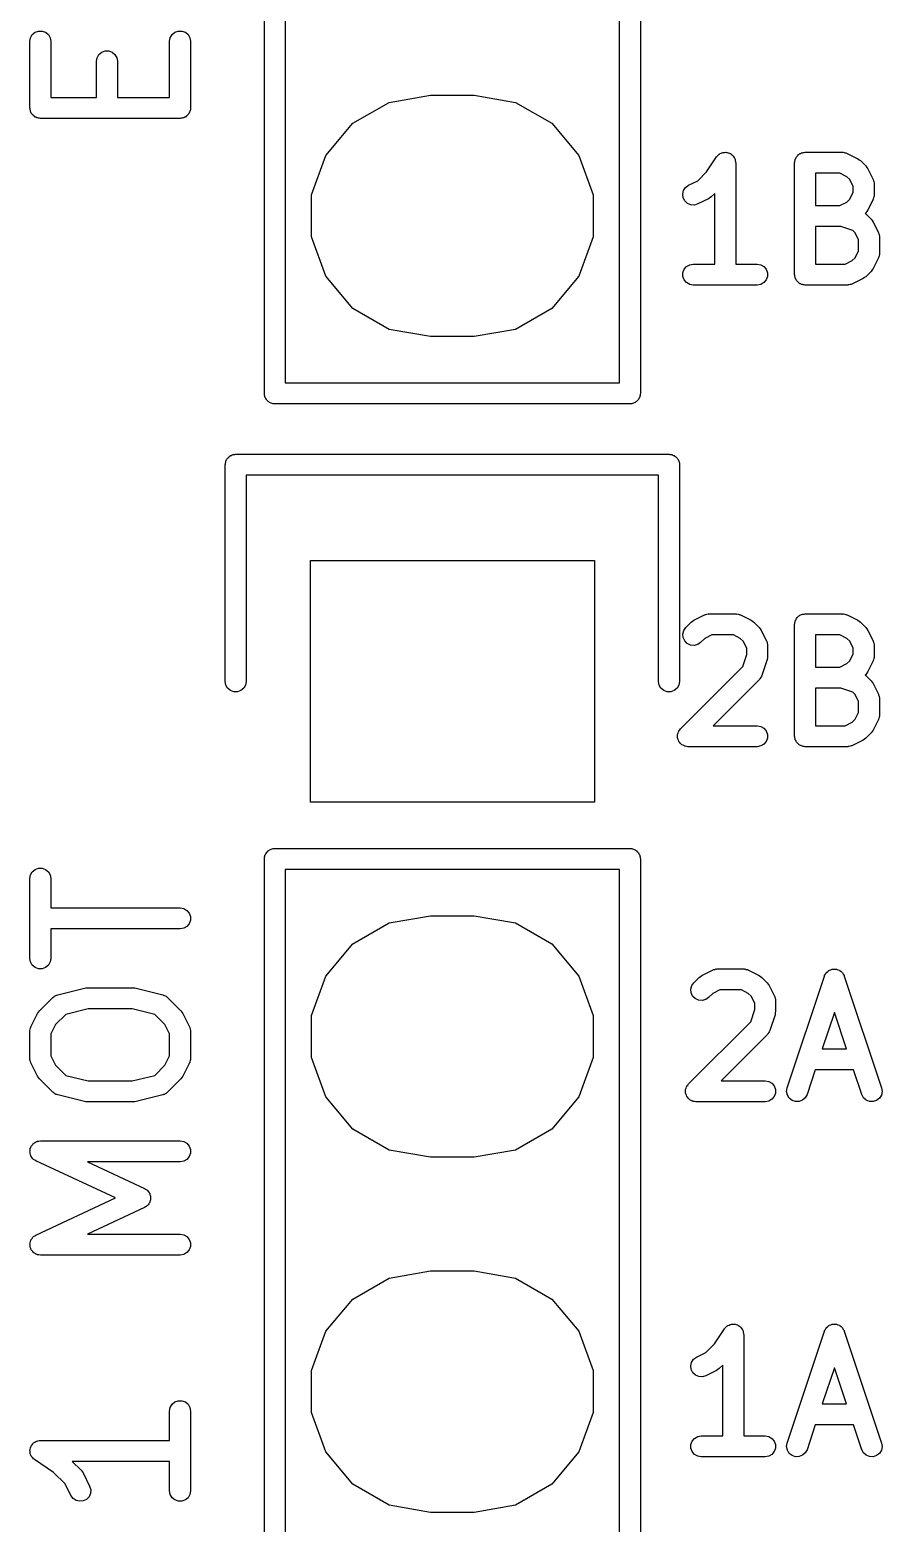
# Model space of a CAD drawing. Extents: x 10 to 287, y -200 to -10.
# Drawn here: x 80.48 to 86.57, y -119.02 to -108.34 of the extents above; entities that cross this region are included whole.
import ezdxf

# ---------------------------------------------------------------- set-up
doc = ezdxf.new("R2010")
doc.units = 0
doc.header["$MEASUREMENT"] = 0
doc.layers.add('BLACK', color=7, linetype='CONTINUOUS')

msp = doc.modelspace()

# ---------------------------------------------------------------- linework, layer by layer
at = {"layer": 'Black'}
for p, q in [((82.155, -110.94), (82.155, -103.32)), ((82.305, -103.395), (82.305, -110.865)), ((84.695, -110.865), (84.695, -103.395)), ((84.845, -103.32), (84.845, -110.94)), ((80.4774, -108.421), (80.4819, -108.396)), ((80.4819, -108.396), (80.4949, -108.373)), ((80.4949, -108.373), (80.5149, -108.356)), ((80.5149, -108.356), (80.5394, -108.348)), ((80.5394, -108.348), (80.5654, -108.348)), ((80.5654, -108.348), (80.5899, -108.356)), ((80.5899, -108.356), (80.6098, -108.373)), ((80.6098, -108.373), (80.6229, -108.396)), ((80.6229, -108.396), (80.6274, -108.421)), ((81.4774, -108.421), (81.4819, -108.396)), ((81.4819, -108.396), (81.4949, -108.373)), ((81.4949, -108.373), (81.5149, -108.356)), ((81.5149, -108.356), (81.5394, -108.348)), ((81.5394, -108.348), (81.5654, -108.348)), ((81.5654, -108.348), (81.5899, -108.356)), ((81.5899, -108.356), (81.6098, -108.373)), ((81.6098, -108.373), (81.6229, -108.396)), ((81.6229, -108.396), (81.6274, -108.421)), ((80.4774, -108.898), (80.4774, -108.421)), ((80.6274, -108.421), (80.6274, -108.823)), ((80.9581, -108.539), (80.9711, -108.516)), ((80.9711, -108.516), (80.9911, -108.499)), ((80.9911, -108.499), (81.0155, -108.49)), ((81.0155, -108.49), (81.0416, -108.49)), ((81.0416, -108.49), (81.0661, -108.499)), ((81.0661, -108.499), (81.086, -108.516)), ((81.086, -108.516), (81.099, -108.539)), ((81.4774, -108.823), (81.4774, -108.421)), ((81.6274, -108.421), (81.6274, -108.898)), ((80.9536, -108.564), (80.9581, -108.539)), ((80.9536, -108.823), (80.9536, -108.564)), ((81.099, -108.539), (81.1036, -108.564)), ((81.1036, -108.564), (81.1036, -108.823)), ((80.6274, -108.823), (80.9536, -108.823)), ((81.1036, -108.823), (81.4774, -108.823)), ((83.0483, -108.858), (83.3437, -108.806)), ((83.3437, -108.806), (83.6563, -108.806)), ((83.6563, -108.806), (83.9517, -108.858)), ((80.4785, -108.904), (80.4774, -108.898)), ((80.4785, -108.911), (80.4785, -108.904)), ((80.4808, -108.917), (80.4785, -108.911)), ((80.4819, -108.923), (80.4808, -108.917)), ((80.4852, -108.929), (80.4819, -108.923)), ((80.4874, -108.935), (80.4852, -108.929)), ((80.4916, -108.94), (80.4874, -108.935)), ((80.4949, -108.946), (80.4916, -108.94)), ((80.5, -108.95), (80.4949, -108.946)), ((80.5042, -108.955), (80.5, -108.95)), ((81.6048, -108.95), (81.6006, -108.955)), ((81.6098, -108.946), (81.6048, -108.95)), ((81.6131, -108.94), (81.6098, -108.946)), ((81.6173, -108.935), (81.6131, -108.94)), ((81.6196, -108.929), (81.6173, -108.935)), ((81.6229, -108.923), (81.6196, -108.929)), ((81.624, -108.917), (81.6229, -108.923)), ((81.6262, -108.911), (81.624, -108.917)), ((81.6274, -108.898), (81.6262, -108.904)), ((81.6262, -108.904), (81.6262, -108.911)), ((82.7886, -109.008), (83.0483, -108.858)), ((83.9517, -108.858), (84.2114, -109.008)), ((80.5099, -108.958), (80.5042, -108.955)), ((80.5149, -108.963), (80.5099, -108.958)), ((80.521, -108.965), (80.5149, -108.963)), ((80.5267, -108.968), (80.521, -108.965)), ((80.5332, -108.969), (80.5267, -108.968)), ((80.5394, -108.971), (80.5332, -108.969)), ((80.5459, -108.971), (80.5394, -108.971)), ((80.5524, -108.973), (80.5459, -108.971)), ((81.5524, -108.973), (80.5524, -108.973)), ((81.5588, -108.971), (81.5524, -108.973)), ((81.5654, -108.971), (81.5588, -108.971)), ((81.5716, -108.969), (81.5654, -108.971)), ((81.578, -108.968), (81.5716, -108.969)), ((81.5837, -108.965), (81.578, -108.968)), ((81.5899, -108.963), (81.5837, -108.965)), ((81.5949, -108.958), (81.5899, -108.963)), ((81.6006, -108.955), (81.5949, -108.958)), ((82.5958, -109.238), (82.7886, -109.008)), ((84.2114, -109.008), (84.4042, -109.238)), ((82.4932, -109.52), (82.5958, -109.238)), ((84.4042, -109.238), (84.5068, -109.52)), ((85.3175, -109.356), (85.3896, -109.248)), ((85.3896, -109.248), (85.3925, -109.245)), ((85.3925, -109.245), (85.3945, -109.242)), ((85.3945, -109.242), (85.4014, -109.236)), ((85.4014, -109.236), (85.4076, -109.229)), ((85.4076, -109.229), (85.4113, -109.228)), ((85.4113, -109.228), (85.4145, -109.225)), ((85.4145, -109.225), (85.4229, -109.222)), ((85.4229, -109.222), (85.4309, -109.218)), ((85.4309, -109.218), (85.435, -109.217)), ((85.435, -109.217), (85.4389, -109.216)), ((85.4389, -109.216), (85.4479, -109.216)), ((85.4479, -109.216), (85.4568, -109.215)), ((85.4568, -109.215), (85.4608, -109.216)), ((85.4608, -109.216), (85.465, -109.216)), ((85.465, -109.216), (85.4734, -109.219)), ((85.4734, -109.219), (85.4821, -109.221)), ((85.4821, -109.221), (85.4855, -109.224)), ((85.4855, -109.224), (85.4894, -109.225)), ((85.4894, -109.225), (85.4963, -109.231)), ((85.4963, -109.231), (85.5037, -109.236)), ((85.5037, -109.236), (85.5062, -109.239)), ((85.5062, -109.239), (85.5093, -109.242)), ((85.5093, -109.242), (85.5138, -109.249)), ((85.5138, -109.249), (85.5191, -109.257)), ((85.5191, -109.257), (85.5203, -109.261)), ((85.5203, -109.261), (85.5224, -109.264)), ((85.5224, -109.264), (85.5239, -109.273)), ((85.9497, -109.277), (85.9519, -109.271)), ((85.9519, -109.271), (85.953, -109.264)), ((85.953, -109.264), (85.9563, -109.259)), ((85.9563, -109.259), (85.9586, -109.252)), ((85.9586, -109.252), (85.9628, -109.247)), ((85.9628, -109.247), (85.966, -109.242)), ((85.966, -109.242), (85.9711, -109.237)), ((85.9711, -109.237), (85.9753, -109.232)), ((85.9753, -109.232), (85.981, -109.229)), ((85.981, -109.229), (85.986, -109.225)), ((85.986, -109.225), (85.9921, -109.223)), ((85.9921, -109.223), (85.9978, -109.219)), ((85.9978, -109.219), (86.0043, -109.218)), ((86.0043, -109.218), (86.0104, -109.216)), ((86.0104, -109.216), (86.017, -109.216)), ((86.017, -109.216), (86.0234, -109.215)), ((86.0234, -109.215), (86.2901, -109.215)), ((86.2901, -109.215), (86.2944, -109.216)), ((86.2944, -109.216), (86.2987, -109.215)), ((86.2987, -109.215), (86.3071, -109.218)), ((86.3071, -109.218), (86.3158, -109.219)), ((86.3158, -109.219), (86.3195, -109.222)), ((86.3195, -109.222), (86.3237, -109.223)), ((86.3237, -109.223), (86.3999, -109.261)), ((86.3999, -109.261), (86.4095, -109.268)), ((86.4095, -109.268), (86.4193, -109.275)), ((85.2552, -109.419), (85.3175, -109.356)), ((85.5239, -109.273), (85.5264, -109.282)), ((85.5264, -109.282), (85.5262, -109.286)), ((85.5262, -109.286), (85.5269, -109.29)), ((85.5269, -109.29), (85.5269, -110.015)), ((85.9485, -109.29), (85.9497, -109.283)), ((85.9485, -110.09), (85.9485, -109.29)), ((85.9497, -109.283), (85.9497, -109.277)), ((86.0984, -109.365), (86.0984, -109.596)), ((86.2725, -109.365), (86.0984, -109.365)), ((86.322, -109.39), (86.2725, -109.365)), ((86.4193, -109.275), (86.4574, -109.313)), ((86.4574, -109.313), (86.4643, -109.323)), ((86.4643, -109.323), (86.4715, -109.333)), ((86.4715, -109.333), (86.5096, -109.409)), ((85.1546, -109.489), (85.1689, -109.467)), ((85.1689, -109.467), (85.1898, -109.451)), ((85.1898, -109.451), (85.2552, -109.419)), ((86.3429, -109.41), (86.322, -109.39)), ((86.3676, -109.46), (86.3429, -109.41)), ((86.3676, -109.501), (86.3676, -109.46)), ((86.5096, -109.409), (86.5108, -109.413)), ((86.5108, -109.413), (86.513, -109.417)), ((86.513, -109.417), (86.5145, -109.425)), ((86.5145, -109.425), (86.517, -109.434)), ((86.517, -109.434), (86.5167, -109.438)), ((86.5167, -109.438), (86.5175, -109.442)), ((86.5175, -109.442), (86.5175, -109.518)), ((82.4932, -109.82), (82.4932, -109.52)), ((84.5068, -109.52), (84.5068, -109.82)), ((85.1486, -109.514), (85.1546, -109.489)), ((85.1515, -109.54), (85.1486, -109.514)), ((85.1632, -109.563), (85.1515, -109.54)), ((85.1821, -109.581), (85.1632, -109.563)), ((85.2059, -109.591), (85.1821, -109.581)), ((85.2319, -109.593), (85.2059, -109.591)), ((85.2569, -109.585), (85.2319, -109.593)), ((85.3331, -109.547), (85.2569, -109.585)), ((85.3427, -109.54), (85.3331, -109.547)), ((85.3525, -109.533), (85.3427, -109.54)), ((85.377, -109.509), (85.3525, -109.533)), ((85.377, -110.015), (85.377, -109.509)), ((86.2725, -109.596), (86.322, -109.571)), ((86.322, -109.571), (86.3429, -109.55)), ((86.3429, -109.55), (86.3676, -109.501)), ((86.5096, -109.552), (86.4715, -109.628)), ((86.5108, -109.548), (86.5096, -109.552)), ((86.513, -109.544), (86.5108, -109.548)), ((86.5145, -109.535), (86.513, -109.544)), ((86.517, -109.527), (86.5145, -109.535)), ((86.5175, -109.518), (86.5167, -109.523)), ((86.5167, -109.523), (86.517, -109.527)), ((86.0984, -109.596), (86.2725, -109.596)), ((86.4574, -109.648), (86.4528, -109.652)), ((86.4528, -109.652), (86.4539, -109.653)), ((86.4539, -109.653), (86.4574, -109.656)), ((86.4643, -109.638), (86.4574, -109.648)), ((86.4574, -109.656), (86.4955, -109.694)), ((86.4715, -109.628), (86.4643, -109.638)), ((86.4955, -109.694), (86.5024, -109.704)), ((86.0984, -109.746), (86.0984, -110.015)), ((86.278, -109.746), (86.0984, -109.746)), ((86.364, -109.774), (86.278, -109.746)), ((86.381, -109.791), (86.364, -109.774)), ((86.4057, -109.841), (86.381, -109.791)), ((86.5024, -109.704), (86.5096, -109.714)), ((86.5096, -109.714), (86.5477, -109.79)), ((86.5477, -109.79), (86.5489, -109.794)), ((86.5489, -109.794), (86.5511, -109.798)), ((86.5511, -109.798), (86.5526, -109.806)), ((82.5958, -110.102), (82.4932, -109.82)), ((84.5068, -109.82), (84.4042, -110.102)), ((86.4057, -109.92), (86.4057, -109.841)), ((86.5526, -109.806), (86.5551, -109.815)), ((86.5551, -109.815), (86.5548, -109.819)), ((86.5548, -109.819), (86.5556, -109.823)), ((86.5556, -109.823), (86.5556, -109.938)), ((85.1977, -110.02), (85.2233, -110.015)), ((85.2233, -110.015), (85.377, -110.015)), ((85.5269, -110.015), (85.6805, -110.015)), ((85.6805, -110.015), (85.7062, -110.02)), ((86.0984, -110.015), (86.3106, -110.015)), ((86.3106, -110.015), (86.3601, -109.99)), ((86.3601, -109.99), (86.381, -109.969)), ((86.381, -109.969), (86.4057, -109.92)), ((86.5477, -109.971), (86.5096, -110.047)), ((86.5489, -109.967), (86.5477, -109.971)), ((86.5511, -109.963), (86.5489, -109.967)), ((86.5526, -109.955), (86.5511, -109.963)), ((86.5551, -109.946), (86.5526, -109.955)), ((86.5556, -109.938), (86.5548, -109.942)), ((86.5548, -109.942), (86.5551, -109.946)), ((82.7886, -110.332), (82.5958, -110.102)), ((84.4042, -110.102), (84.2114, -110.332)), ((85.1496, -110.077), (85.1585, -110.052)), ((85.1496, -110.103), (85.1496, -110.077)), ((85.1585, -110.127), (85.1496, -110.103)), ((85.1585, -110.052), (85.1752, -110.033)), ((85.1752, -110.033), (85.1977, -110.02)), ((85.7062, -110.02), (85.7287, -110.033)), ((85.7287, -110.033), (85.7454, -110.052)), ((85.7454, -110.052), (85.7543, -110.077)), ((85.7543, -110.103), (85.7454, -110.127)), ((85.7543, -110.077), (85.7543, -110.103)), ((85.9497, -110.096), (85.9485, -110.09)), ((85.9497, -110.103), (85.9497, -110.096)), ((85.9519, -110.109), (85.9497, -110.103)), ((85.953, -110.116), (85.9519, -110.109)), ((85.9563, -110.121), (85.953, -110.116)), ((85.9586, -110.127), (85.9563, -110.121)), ((86.438, -110.119), (86.3618, -110.157)), ((86.4476, -110.112), (86.438, -110.119)), ((86.4574, -110.105), (86.4476, -110.112)), ((86.4955, -110.067), (86.4574, -110.105)), ((86.5024, -110.057), (86.4955, -110.067)), ((86.5096, -110.047), (86.5024, -110.057)), ((85.1752, -110.147), (85.1585, -110.127)), ((85.1977, -110.16), (85.1752, -110.147)), ((85.2233, -110.165), (85.1977, -110.16)), ((85.6805, -110.165), (85.2233, -110.165)), ((85.7062, -110.16), (85.6805, -110.165)), ((85.7287, -110.147), (85.7062, -110.16)), ((85.7454, -110.127), (85.7287, -110.147)), ((85.9628, -110.132), (85.9586, -110.127)), ((85.966, -110.138), (85.9628, -110.132)), ((85.9711, -110.142), (85.966, -110.138)), ((85.9753, -110.147), (85.9711, -110.142)), ((85.981, -110.151), (85.9753, -110.147)), ((85.986, -110.155), (85.981, -110.151)), ((85.9921, -110.157), (85.986, -110.155)), ((85.9978, -110.16), (85.9921, -110.157)), ((86.0043, -110.161), (85.9978, -110.16)), ((86.0104, -110.164), (86.0043, -110.161)), ((86.017, -110.164), (86.0104, -110.164)), ((86.0234, -110.165), (86.017, -110.164)), ((86.3282, -110.165), (86.0234, -110.165)), ((86.3325, -110.164), (86.3282, -110.165)), ((86.3368, -110.164), (86.3325, -110.164)), ((86.3452, -110.162), (86.3368, -110.164)), ((86.3539, -110.16), (86.3452, -110.162)), ((86.3576, -110.158), (86.3539, -110.16)), ((86.3618, -110.157), (86.3576, -110.158)), ((83.0483, -110.482), (82.7886, -110.332)), ((84.2114, -110.332), (83.9517, -110.482)), ((83.3437, -110.534), (83.0483, -110.482)), ((83.6563, -110.534), (83.3437, -110.534)), ((83.9517, -110.482), (83.6563, -110.534)), ((82.305, -110.865), (84.695, -110.865)), ((82.1561, -110.946), (82.155, -110.94)), ((82.1561, -110.953), (82.1561, -110.946)), ((82.1584, -110.959), (82.1561, -110.953)), ((82.1595, -110.966), (82.1584, -110.959)), ((82.1628, -110.971), (82.1595, -110.966)), ((82.165, -110.977), (82.1628, -110.971)), ((82.1693, -110.983), (82.165, -110.977)), ((84.835, -110.977), (84.8307, -110.983)), ((84.8372, -110.971), (84.835, -110.977)), ((84.8405, -110.966), (84.8372, -110.971)), ((84.8416, -110.959), (84.8405, -110.966)), ((84.8439, -110.953), (84.8416, -110.959)), ((84.845, -110.94), (84.8439, -110.946)), ((84.8439, -110.946), (84.8439, -110.953)), ((82.1725, -110.988), (82.1693, -110.983)), ((82.1776, -110.992), (82.1725, -110.988)), ((82.1818, -110.997), (82.1776, -110.992)), ((82.1875, -111.001), (82.1818, -110.997)), ((82.1925, -111.005), (82.1875, -111.001)), ((82.1987, -111.007), (82.1925, -111.005)), ((82.2043, -111.01), (82.1987, -111.007)), ((82.2108, -111.012), (82.2043, -111.01)), ((82.217, -111.014), (82.2108, -111.012)), ((82.2235, -111.014), (82.217, -111.014)), ((82.23, -111.015), (82.2235, -111.014)), ((84.77, -111.015), (82.23, -111.015)), ((84.7765, -111.014), (84.77, -111.015)), ((84.783, -111.014), (84.7765, -111.014)), ((84.7892, -111.012), (84.783, -111.014)), ((84.7957, -111.01), (84.7892, -111.012)), ((84.8013, -111.007), (84.7957, -111.01)), ((84.8075, -111.005), (84.8013, -111.007)), ((84.8125, -111.001), (84.8075, -111.005)), ((84.8182, -110.997), (84.8125, -111.001)), ((84.8224, -110.992), (84.8182, -110.997)), ((84.8275, -110.988), (84.8224, -110.992)), ((84.8307, -110.983), (84.8275, -110.988)), ((81.885, -111.412), (81.8893, -111.407)), ((81.8893, -111.407), (81.8925, -111.402)), ((81.8925, -111.402), (81.8976, -111.398)), ((81.8976, -111.398), (81.9018, -111.393)), ((81.9018, -111.393), (81.9075, -111.389)), ((81.9075, -111.389), (81.9125, -111.385)), ((81.9125, -111.385), (81.9187, -111.383)), ((81.9187, -111.383), (81.9243, -111.38)), ((81.9243, -111.38), (81.9308, -111.378)), ((81.9308, -111.378), (81.937, -111.376)), ((81.937, -111.376), (81.9435, -111.376)), ((81.9435, -111.376), (81.95, -111.375)), ((81.95, -111.375), (85.05, -111.375)), ((85.05, -111.375), (85.0565, -111.376)), ((85.0565, -111.376), (85.063, -111.376)), ((85.063, -111.376), (85.0692, -111.378)), ((85.0692, -111.378), (85.0757, -111.38)), ((85.0757, -111.38), (85.0813, -111.383)), ((85.0813, -111.383), (85.0875, -111.385)), ((85.0875, -111.385), (85.0925, -111.389)), ((85.0925, -111.389), (85.0982, -111.393)), ((85.0982, -111.393), (85.1024, -111.398)), ((85.1024, -111.398), (85.1075, -111.402)), ((85.1075, -111.402), (85.1107, -111.407)), ((85.1107, -111.407), (85.115, -111.412)), ((81.875, -111.45), (81.8761, -111.444)), ((81.875, -113), (81.875, -111.45)), ((81.8761, -111.437), (81.8784, -111.431)), ((81.8761, -111.444), (81.8761, -111.437)), ((81.8784, -111.431), (81.8795, -111.424)), ((81.8795, -111.424), (81.8828, -111.419)), ((81.8828, -111.419), (81.885, -111.412)), ((85.115, -111.412), (85.1172, -111.419)), ((85.1172, -111.419), (85.1205, -111.424)), ((85.1205, -111.424), (85.1216, -111.431)), ((85.1216, -111.431), (85.1239, -111.437)), ((85.1239, -111.437), (85.1239, -111.444)), ((85.1239, -111.444), (85.125, -111.45)), ((85.125, -111.45), (85.125, -113)), ((84.975, -111.525), (82.025, -111.525)), ((82.025, -111.525), (82.025, -113)), ((84.975, -113), (84.975, -111.525)), ((82.484, -113.864), (82.484, -112.136)), ((82.484, -112.136), (84.516, -112.136)), ((84.516, -112.136), (84.516, -113.864)), ((85.1704, -112.615), (85.2085, -112.577)), ((85.2085, -112.577), (85.2183, -112.57)), ((85.2183, -112.57), (85.2279, -112.563)), ((85.2279, -112.563), (85.3041, -112.525)), ((85.3041, -112.525), (85.3083, -112.524)), ((85.3083, -112.524), (85.312, -112.521)), ((85.312, -112.521), (85.3207, -112.52)), ((85.3207, -112.52), (85.3291, -112.517)), ((85.3291, -112.517), (85.3334, -112.518)), ((85.3334, -112.518), (85.3376, -112.517)), ((85.3376, -112.517), (85.5281, -112.517)), ((85.5281, -112.517), (85.5324, -112.518)), ((85.5324, -112.518), (85.5367, -112.517)), ((85.5367, -112.517), (85.5451, -112.52)), ((85.5451, -112.52), (85.5538, -112.521)), ((85.5538, -112.521), (85.5575, -112.524)), ((85.5575, -112.524), (85.5617, -112.525)), ((85.5617, -112.525), (85.6379, -112.563)), ((85.6379, -112.563), (85.6475, -112.57)), ((85.6475, -112.57), (85.6573, -112.577)), ((85.6573, -112.577), (85.6954, -112.615)), ((85.9497, -112.579), (85.9519, -112.573)), ((85.9497, -112.585), (85.9497, -112.579)), ((85.9519, -112.573), (85.953, -112.566)), ((85.953, -112.566), (85.9563, -112.561)), ((85.9563, -112.561), (85.9586, -112.554)), ((85.9586, -112.554), (85.9628, -112.549)), ((85.9628, -112.549), (85.966, -112.544)), ((85.966, -112.544), (85.9711, -112.539)), ((85.9711, -112.539), (85.9753, -112.534)), ((85.9753, -112.534), (85.981, -112.531)), ((85.981, -112.531), (85.986, -112.527)), ((85.986, -112.527), (85.9921, -112.525)), ((85.9921, -112.525), (85.9978, -112.521)), ((85.9978, -112.521), (86.0043, -112.52)), ((86.0043, -112.52), (86.0104, -112.518)), ((86.0104, -112.518), (86.017, -112.518)), ((86.017, -112.518), (86.0234, -112.517)), ((86.0234, -112.517), (86.2901, -112.517)), ((86.2901, -112.517), (86.2944, -112.518)), ((86.2944, -112.518), (86.2987, -112.517)), ((86.2987, -112.517), (86.3071, -112.52)), ((86.3071, -112.52), (86.3158, -112.521)), ((86.3158, -112.521), (86.3195, -112.524)), ((86.3195, -112.524), (86.3237, -112.525)), ((86.3237, -112.525), (86.3999, -112.563)), ((86.3999, -112.563), (86.4095, -112.57)), ((86.4095, -112.57), (86.4193, -112.577)), ((86.4193, -112.577), (86.4574, -112.615)), ((85.1487, -112.662), (85.1554, -112.636)), ((85.151, -112.687), (85.1487, -112.662)), ((85.162, -112.711), (85.151, -112.687)), ((85.1554, -112.636), (85.1704, -112.615)), ((85.3553, -112.667), (85.3058, -112.692)), ((85.5105, -112.667), (85.3553, -112.667)), ((85.56, -112.692), (85.5105, -112.667)), ((85.6954, -112.615), (85.7023, -112.625)), ((85.7023, -112.625), (85.7095, -112.635)), ((85.7095, -112.635), (85.7476, -112.711)), ((85.9485, -112.592), (85.9497, -112.585)), ((85.9485, -113.392), (85.9485, -112.592)), ((86.0984, -112.667), (86.0984, -112.898)), ((86.2725, -112.667), (86.0984, -112.667)), ((86.322, -112.692), (86.2725, -112.667)), ((86.4574, -112.615), (86.4643, -112.625)), ((86.4643, -112.625), (86.4715, -112.635)), ((86.4715, -112.635), (86.5096, -112.711)), ((85.1804, -112.729), (85.162, -112.711)), ((85.204, -112.74), (85.1804, -112.729)), ((85.2299, -112.743), (85.204, -112.74)), ((85.255, -112.736), (85.2299, -112.743)), ((85.2763, -112.721), (85.255, -112.736)), ((85.3058, -112.692), (85.2763, -112.721)), ((85.5809, -112.712), (85.56, -112.692)), ((85.6056, -112.762), (85.5809, -112.712)), ((85.6056, -112.808), (85.6056, -112.762)), ((85.7476, -112.711), (85.7488, -112.715)), ((85.7488, -112.715), (85.751, -112.719)), ((85.751, -112.719), (85.7525, -112.727)), ((85.7525, -112.727), (85.755, -112.736)), ((85.755, -112.736), (85.7547, -112.74)), ((85.7547, -112.74), (85.7555, -112.744)), ((85.7555, -112.744), (85.7555, -112.82)), ((86.3429, -112.712), (86.322, -112.692)), ((86.3676, -112.762), (86.3429, -112.712)), ((86.3676, -112.803), (86.3676, -112.762)), ((86.5096, -112.711), (86.5108, -112.715)), ((86.5108, -112.715), (86.513, -112.719)), ((86.513, -112.719), (86.5145, -112.727)), ((86.5145, -112.727), (86.517, -112.736)), ((86.517, -112.736), (86.5167, -112.74)), ((86.5167, -112.74), (86.5175, -112.744)), ((86.5175, -112.744), (86.5175, -112.82)), ((85.1323, -113.339), (85.577, -112.894)), ((85.577, -112.894), (85.6056, -112.808)), ((85.7516, -112.844), (85.7135, -112.958)), ((85.7534, -112.832), (85.7516, -112.844)), ((85.7555, -112.82), (85.7534, -112.832)), ((86.0984, -112.898), (86.2725, -112.898)), ((86.2725, -112.898), (86.322, -112.873)), ((86.322, -112.873), (86.3429, -112.852)), ((86.3429, -112.852), (86.3676, -112.803)), ((86.5096, -112.854), (86.4715, -112.93)), ((86.5108, -112.85), (86.5096, -112.854)), ((86.513, -112.846), (86.5108, -112.85)), ((86.5145, -112.837), (86.513, -112.846)), ((86.517, -112.829), (86.5145, -112.837)), ((86.5175, -112.82), (86.5167, -112.825)), ((86.5167, -112.825), (86.517, -112.829)), ((81.8795, -113.026), (81.875, -113)), ((82.025, -113), (82.0205, -113.026)), ((84.9795, -113.026), (84.975, -113)), ((85.125, -113), (85.1205, -113.026)), ((85.6954, -112.988), (85.3661, -113.317)), ((85.6979, -112.984), (85.6954, -112.988)), ((85.7011, -112.981), (85.6979, -112.984)), ((85.7053, -112.974), (85.7011, -112.981)), ((85.7104, -112.966), (85.7053, -112.974)), ((85.7115, -112.962), (85.7104, -112.966)), ((85.7135, -112.958), (85.7115, -112.962)), ((86.4574, -112.95), (86.4528, -112.954)), ((86.4528, -112.954), (86.4539, -112.955)), ((86.4539, -112.955), (86.4574, -112.958)), ((86.4643, -112.94), (86.4574, -112.95)), ((86.4574, -112.958), (86.4955, -112.996)), ((86.4715, -112.93), (86.4643, -112.94)), ((86.4955, -112.996), (86.5024, -113.006)), ((86.5024, -113.006), (86.5096, -113.016)), ((81.8925, -113.048), (81.8795, -113.026)), ((81.9125, -113.065), (81.8925, -113.048)), ((81.937, -113.074), (81.9125, -113.065)), ((81.963, -113.074), (81.937, -113.074)), ((81.9875, -113.065), (81.963, -113.074)), ((82.0075, -113.048), (81.9875, -113.065)), ((82.0205, -113.026), (82.0075, -113.048)), ((84.9925, -113.048), (84.9795, -113.026)), ((85.0125, -113.065), (84.9925, -113.048)), ((85.037, -113.074), (85.0125, -113.065)), ((85.063, -113.074), (85.037, -113.074)), ((85.0875, -113.065), (85.063, -113.074)), ((85.1075, -113.048), (85.0875, -113.065)), ((85.1205, -113.026), (85.1075, -113.048)), ((86.0984, -113.048), (86.0984, -113.317)), ((86.278, -113.048), (86.0984, -113.048)), ((86.364, -113.076), (86.278, -113.048)), ((86.381, -113.093), (86.364, -113.076)), ((86.4057, -113.143), (86.381, -113.093)), ((86.5096, -113.016), (86.5477, -113.092)), ((86.5477, -113.092), (86.5489, -113.096)), ((86.5489, -113.096), (86.5511, -113.1)), ((86.5511, -113.1), (86.5526, -113.108)), ((86.5526, -113.108), (86.5551, -113.117)), ((86.5551, -113.117), (86.5548, -113.121)), ((86.381, -113.271), (86.4057, -113.222)), ((86.4057, -113.222), (86.4057, -113.143)), ((86.5548, -113.121), (86.5556, -113.125)), ((86.5556, -113.125), (86.5556, -113.24)), ((85.3661, -113.317), (85.6805, -113.317)), ((85.6805, -113.317), (85.7062, -113.322)), ((85.7062, -113.322), (85.7287, -113.335)), ((86.0984, -113.317), (86.3106, -113.317)), ((86.3106, -113.317), (86.3601, -113.292)), ((86.3601, -113.292), (86.381, -113.271)), ((86.5477, -113.273), (86.5096, -113.349)), ((86.5489, -113.269), (86.5477, -113.273)), ((86.5511, -113.265), (86.5489, -113.269)), ((86.5526, -113.257), (86.5511, -113.265)), ((86.5551, -113.248), (86.5526, -113.257)), ((86.5556, -113.24), (86.5548, -113.244)), ((86.5548, -113.244), (86.5551, -113.248)), ((85.1106, -113.385), (85.1115, -113.382)), ((85.1115, -113.395), (85.1106, -113.385)), ((85.1115, -113.379), (85.1148, -113.37)), ((85.1115, -113.382), (85.1115, -113.379)), ((85.1115, -113.405), (85.1115, -113.395)), ((85.1126, -113.408), (85.1115, -113.405)), ((85.1129, -113.411), (85.1126, -113.408)), ((85.117, -113.42), (85.1129, -113.411)), ((85.1148, -113.37), (85.1173, -113.36)), ((85.1204, -113.429), (85.117, -113.42)), ((85.1173, -113.36), (85.1192, -113.358)), ((85.1192, -113.358), (85.1204, -113.354)), ((85.1204, -113.354), (85.1266, -113.347)), ((85.1225, -113.432), (85.1204, -113.429)), ((85.1239, -113.435), (85.1225, -113.432)), ((85.1308, -113.442), (85.1239, -113.435)), ((85.1266, -113.347), (85.1323, -113.339)), ((85.7287, -113.335), (85.7454, -113.354)), ((85.7454, -113.429), (85.7287, -113.449)), ((85.7454, -113.354), (85.7543, -113.379)), ((85.7543, -113.405), (85.7454, -113.429)), ((85.7543, -113.379), (85.7543, -113.405)), ((85.9497, -113.398), (85.9485, -113.392)), ((85.9497, -113.405), (85.9497, -113.398)), ((85.9519, -113.411), (85.9497, -113.405)), ((85.953, -113.418), (85.9519, -113.411)), ((85.9563, -113.423), (85.953, -113.418)), ((85.9586, -113.429), (85.9563, -113.423)), ((85.9628, -113.434), (85.9586, -113.429)), ((85.966, -113.44), (85.9628, -113.434)), ((86.438, -113.421), (86.3618, -113.459)), ((86.4476, -113.414), (86.438, -113.421)), ((86.4574, -113.407), (86.4476, -113.414)), ((86.4955, -113.369), (86.4574, -113.407)), ((86.5024, -113.359), (86.4955, -113.369)), ((86.5096, -113.349), (86.5024, -113.359)), ((85.1371, -113.449), (85.1308, -113.442)), ((85.1399, -113.451), (85.1371, -113.449)), ((85.1423, -113.453), (85.1399, -113.451)), ((85.1511, -113.457), (85.1423, -113.453)), ((85.1596, -113.462), (85.1511, -113.457)), ((85.1629, -113.463), (85.1596, -113.462)), ((85.1659, -113.464), (85.1629, -113.463)), ((85.1756, -113.465), (85.1659, -113.464)), ((85.1852, -113.467), (85.1756, -113.465)), ((85.6805, -113.467), (85.1852, -113.467)), ((85.7062, -113.462), (85.6805, -113.467)), ((85.7287, -113.449), (85.7062, -113.462)), ((85.9711, -113.444), (85.966, -113.44)), ((85.9753, -113.449), (85.9711, -113.444)), ((85.981, -113.453), (85.9753, -113.449)), ((85.986, -113.457), (85.981, -113.453)), ((85.9921, -113.459), (85.986, -113.457)), ((85.9978, -113.462), (85.9921, -113.459)), ((86.0043, -113.463), (85.9978, -113.462)), ((86.0104, -113.466), (86.0043, -113.463)), ((86.017, -113.466), (86.0104, -113.466)), ((86.0234, -113.467), (86.017, -113.466)), ((86.3282, -113.467), (86.0234, -113.467)), ((86.3325, -113.466), (86.3282, -113.467)), ((86.3368, -113.466), (86.3325, -113.466)), ((86.3452, -113.464), (86.3368, -113.466)), ((86.3539, -113.462), (86.3452, -113.464)), ((86.3576, -113.46), (86.3539, -113.462)), ((86.3618, -113.459), (86.3576, -113.46)), ((84.516, -113.864), (82.484, -113.864)), ((82.155, -114.27), (82.1561, -114.264)), ((82.155, -121.89), (82.155, -114.27)), ((82.1561, -114.257), (82.1584, -114.251)), ((82.1561, -114.264), (82.1561, -114.257)), ((82.1584, -114.251), (82.1595, -114.244)), ((82.1595, -114.244), (82.1628, -114.239)), ((82.1628, -114.239), (82.165, -114.233)), ((82.165, -114.233), (82.1693, -114.227)), ((82.1693, -114.227), (82.1725, -114.222)), ((82.1725, -114.222), (82.1776, -114.218)), ((82.1776, -114.218), (82.1818, -114.213)), ((82.1818, -114.213), (82.1875, -114.209)), ((82.1875, -114.209), (82.1925, -114.205)), ((82.1925, -114.205), (82.1987, -114.203)), ((82.1987, -114.203), (82.2043, -114.2)), ((82.2043, -114.2), (82.2108, -114.198)), ((82.2108, -114.198), (82.217, -114.196)), ((82.217, -114.196), (82.2235, -114.196)), ((82.2235, -114.196), (82.23, -114.195)), ((82.23, -114.195), (84.77, -114.195)), ((84.77, -114.195), (84.7765, -114.196)), ((84.7765, -114.196), (84.783, -114.196)), ((84.783, -114.196), (84.7892, -114.198)), ((84.7892, -114.198), (84.7957, -114.2)), ((84.7957, -114.2), (84.8013, -114.203)), ((84.8013, -114.203), (84.8075, -114.205)), ((84.8075, -114.205), (84.8125, -114.209)), ((84.8125, -114.209), (84.8182, -114.213)), ((84.8182, -114.213), (84.8224, -114.218)), ((84.8224, -114.218), (84.8275, -114.222)), ((84.8275, -114.222), (84.8307, -114.227)), ((84.8307, -114.227), (84.835, -114.233)), ((84.835, -114.233), (84.8372, -114.239)), ((84.8372, -114.239), (84.8405, -114.244)), ((84.8405, -114.244), (84.8416, -114.251)), ((84.8416, -114.251), (84.8439, -114.257)), ((84.8439, -114.257), (84.8439, -114.264)), ((84.8439, -114.264), (84.845, -114.27)), ((84.845, -114.27), (84.845, -121.89)), ((80.4774, -114.41), (80.4819, -114.384)), ((80.4819, -114.384), (80.4949, -114.361)), ((80.4949, -114.361), (80.5149, -114.345)), ((80.5149, -114.345), (80.5394, -114.336)), ((80.5394, -114.336), (80.5654, -114.336)), ((80.5654, -114.336), (80.5899, -114.345)), ((80.5899, -114.345), (80.6098, -114.361)), ((80.6098, -114.361), (80.6229, -114.384)), ((80.6229, -114.384), (80.6274, -114.41)), ((82.305, -114.345), (82.305, -121.815)), ((84.695, -114.345), (82.305, -114.345)), ((84.695, -121.815), (84.695, -114.345)), ((80.4774, -114.981), (80.4774, -114.41)), ((80.6274, -114.41), (80.6274, -114.62)), ((80.6274, -114.62), (81.5524, -114.62)), ((81.5524, -114.62), (81.578, -114.625)), ((81.578, -114.625), (81.6006, -114.638)), ((81.6006, -114.638), (81.6173, -114.658)), ((81.6173, -114.658), (81.6262, -114.682)), ((81.6262, -114.708), (81.6173, -114.733)), ((81.6262, -114.682), (81.6262, -114.708)), ((83.0483, -114.728), (83.3437, -114.676)), ((83.3437, -114.676), (83.6563, -114.676)), ((83.6563, -114.676), (83.9517, -114.728)), ((81.5524, -114.77), (80.6274, -114.77)), ((80.6274, -114.77), (80.6274, -114.981)), ((81.578, -114.766), (81.5524, -114.77)), ((81.6006, -114.753), (81.578, -114.766)), ((81.6173, -114.733), (81.6006, -114.753)), ((82.7886, -114.878), (83.0483, -114.728)), ((83.9517, -114.728), (84.2114, -114.878)), ((82.5958, -115.108), (82.7886, -114.878)), ((84.2114, -114.878), (84.4042, -115.108)), ((80.4819, -115.007), (80.4774, -114.981)), ((80.4949, -115.029), (80.4819, -115.007)), ((80.5149, -115.046), (80.4949, -115.029)), ((80.6098, -115.029), (80.5899, -115.046)), ((80.6229, -115.007), (80.6098, -115.029)), ((80.6274, -114.981), (80.6229, -115.007)), ((80.5394, -115.055), (80.5149, -115.046)), ((80.5654, -115.055), (80.5394, -115.055)), ((80.5899, -115.046), (80.5654, -115.055)), ((82.4932, -115.39), (82.5958, -115.108)), ((84.4042, -115.108), (84.5068, -115.39)), ((85.2275, -115.155), (85.2656, -115.117)), ((85.2656, -115.117), (85.2755, -115.11)), ((85.2755, -115.11), (85.2851, -115.103)), ((85.2851, -115.103), (85.3613, -115.065)), ((85.3613, -115.065), (85.3654, -115.064)), ((85.3654, -115.064), (85.3692, -115.061)), ((85.3692, -115.061), (85.3778, -115.06)), ((85.3778, -115.06), (85.3862, -115.057)), ((85.3862, -115.057), (85.3905, -115.058)), ((85.3905, -115.058), (85.3948, -115.057)), ((85.3948, -115.057), (85.5853, -115.057)), ((85.5853, -115.057), (85.5896, -115.058)), ((85.5896, -115.058), (85.5939, -115.057)), ((85.5939, -115.057), (85.6023, -115.06)), ((85.6023, -115.06), (85.6109, -115.061)), ((85.6109, -115.061), (85.6147, -115.064)), ((85.6147, -115.064), (85.6188, -115.065)), ((85.6188, -115.065), (85.695, -115.103)), ((85.695, -115.103), (85.7046, -115.11)), ((85.7046, -115.11), (85.7145, -115.117)), ((85.7145, -115.117), (85.7526, -115.155)), ((85.8952, -115.908), (86.1619, -115.108)), ((86.1619, -115.108), (86.1629, -115.106)), ((86.1629, -115.106), (86.1633, -115.104)), ((86.1633, -115.104), (86.1691, -115.095)), ((86.1691, -115.095), (86.1743, -115.085)), ((86.1743, -115.085), (86.1759, -115.084)), ((86.1759, -115.084), (86.1769, -115.082)), ((86.1769, -115.082), (86.1856, -115.075)), ((86.1856, -115.075), (86.1938, -115.068)), ((86.1938, -115.068), (86.1957, -115.067)), ((86.1957, -115.067), (86.1973, -115.066)), ((86.1973, -115.066), (86.2078, -115.062)), ((86.2078, -115.062), (86.218, -115.058)), ((86.218, -115.058), (86.22, -115.058)), ((86.22, -115.058), (86.222, -115.058)), ((86.222, -115.058), (86.233, -115.058)), ((86.233, -115.058), (86.244, -115.058)), ((86.244, -115.058), (86.246, -115.058)), ((86.246, -115.058), (86.248, -115.058)), ((86.248, -115.058), (86.2582, -115.062)), ((86.2582, -115.062), (86.2687, -115.066)), ((86.2687, -115.066), (86.2703, -115.067)), ((86.2703, -115.067), (86.2722, -115.068)), ((86.2722, -115.068), (86.2805, -115.075)), ((86.2805, -115.075), (86.2891, -115.082)), ((86.2891, -115.082), (86.2901, -115.084)), ((86.2901, -115.084), (86.2917, -115.085)), ((86.2917, -115.085), (86.2969, -115.095)), ((86.2969, -115.095), (86.3027, -115.104)), ((86.3027, -115.104), (86.3031, -115.106)), ((86.3031, -115.106), (86.3041, -115.108)), ((86.3041, -115.108), (86.5708, -115.908)), ((80.6481, -115.257), (80.6533, -115.252)), ((80.6533, -115.252), (80.6587, -115.25)), ((80.6587, -115.25), (80.6635, -115.246)), ((80.6635, -115.246), (80.6705, -115.244)), ((80.6705, -115.244), (80.677, -115.242)), ((80.677, -115.242), (80.8675, -115.194)), ((80.8675, -115.194), (80.8767, -115.193)), ((80.8767, -115.193), (80.8857, -115.192)), ((80.8857, -115.192), (81.219, -115.192)), ((81.219, -115.192), (81.2281, -115.193)), ((81.2281, -115.193), (81.2372, -115.194)), ((81.2372, -115.194), (81.4277, -115.242)), ((81.4277, -115.242), (81.4343, -115.244)), ((81.4343, -115.244), (81.4412, -115.246)), ((81.4412, -115.246), (81.4461, -115.25)), ((81.4461, -115.25), (81.4515, -115.252)), ((81.4515, -115.252), (81.4567, -115.257)), ((85.2059, -115.202), (85.2126, -115.176)), ((85.2081, -115.227), (85.2059, -115.202)), ((85.2191, -115.251), (85.2081, -115.227)), ((85.2126, -115.176), (85.2275, -115.155)), ((85.2375, -115.269), (85.2191, -115.251)), ((85.363, -115.232), (85.3335, -115.261)), ((85.4125, -115.207), (85.363, -115.232)), ((85.5676, -115.207), (85.4125, -115.207)), ((85.6171, -115.232), (85.5676, -115.207)), ((85.638, -115.252), (85.6171, -115.232)), ((85.6628, -115.302), (85.638, -115.252)), ((85.7526, -115.155), (85.7595, -115.165)), ((85.7595, -115.165), (85.7666, -115.175)), ((85.7666, -115.175), (85.8047, -115.251)), ((85.8047, -115.251), (85.806, -115.255)), ((80.5401, -115.366), (80.547, -115.356)), ((80.547, -115.356), (80.6422, -115.261)), ((80.6422, -115.261), (80.6481, -115.257)), ((80.8949, -115.342), (80.7336, -115.382)), ((81.2098, -115.342), (80.8949, -115.342)), ((81.3712, -115.382), (81.2098, -115.342)), ((81.4567, -115.257), (81.4626, -115.261)), ((81.4626, -115.261), (81.5578, -115.356)), ((81.5578, -115.356), (81.5647, -115.366)), ((85.2611, -115.28), (85.2375, -115.269)), ((85.287, -115.283), (85.2611, -115.28)), ((85.3122, -115.276), (85.287, -115.283)), ((85.3335, -115.261), (85.3122, -115.276)), ((85.6341, -115.434), (85.6628, -115.348)), ((85.6628, -115.348), (85.6628, -115.302)), ((85.806, -115.255), (85.8081, -115.259)), ((85.8081, -115.259), (85.8096, -115.267)), ((85.8096, -115.267), (85.8121, -115.276)), ((85.8126, -115.36), (85.8105, -115.372)), ((85.8121, -115.276), (85.8119, -115.28)), ((85.8119, -115.28), (85.8126, -115.284)), ((85.8126, -115.284), (85.8126, -115.36)), ((80.4853, -115.471), (80.5329, -115.376)), ((80.5329, -115.376), (80.5401, -115.366)), ((80.6616, -115.454), (80.6274, -115.522)), ((80.7336, -115.382), (80.6616, -115.454)), ((81.4431, -115.454), (81.3712, -115.382)), ((81.4774, -115.522), (81.4431, -115.454)), ((81.5647, -115.366), (81.5718, -115.376)), ((81.5718, -115.376), (81.6195, -115.471)), ((82.4932, -115.69), (82.4932, -115.39)), ((84.5068, -115.39), (84.5068, -115.69)), ((85.1894, -115.879), (85.6341, -115.434)), ((85.8088, -115.384), (85.7707, -115.498)), ((85.8105, -115.372), (85.8088, -115.384)), ((86.233, -115.369), (86.1465, -115.628)), ((86.3195, -115.628), (86.233, -115.369)), ((80.4774, -115.505), (80.4781, -115.501)), ((80.4774, -115.695), (80.4774, -115.505)), ((80.4779, -115.496), (80.4804, -115.488)), ((80.4781, -115.501), (80.4779, -115.496)), ((80.4804, -115.488), (80.4819, -115.479)), ((80.4819, -115.479), (80.4841, -115.475)), ((80.4841, -115.475), (80.4853, -115.471)), ((80.6274, -115.522), (80.6274, -115.678)), ((81.4774, -115.678), (81.4774, -115.522)), ((81.6195, -115.471), (81.6207, -115.475)), ((81.6207, -115.475), (81.6229, -115.479)), ((81.6229, -115.479), (81.6244, -115.488)), ((81.6244, -115.488), (81.6269, -115.496)), ((81.6269, -115.496), (81.6266, -115.501)), ((81.6266, -115.501), (81.6274, -115.505)), ((81.6274, -115.505), (81.6274, -115.695)), ((85.7526, -115.528), (85.4233, -115.857)), ((85.7551, -115.524), (85.7526, -115.528)), ((85.7583, -115.521), (85.7551, -115.524)), ((85.7625, -115.514), (85.7583, -115.521)), ((85.7675, -115.506), (85.7625, -115.514)), ((85.7686, -115.502), (85.7675, -115.506)), ((85.7707, -115.498), (85.7686, -115.502)), ((80.6274, -115.678), (80.6616, -115.746)), ((81.4431, -115.746), (81.4774, -115.678)), ((86.1465, -115.628), (86.3195, -115.628)), ((80.4781, -115.699), (80.4774, -115.695)), ((80.4779, -115.704), (80.4781, -115.699)), ((80.4804, -115.712), (80.4779, -115.704)), ((80.4819, -115.721), (80.4804, -115.712)), ((80.4841, -115.725), (80.4819, -115.721)), ((80.4853, -115.729), (80.4841, -115.725)), ((80.5329, -115.824), (80.4853, -115.729)), ((80.6616, -115.746), (80.7336, -115.818)), ((81.3712, -115.818), (81.4431, -115.746)), ((81.6195, -115.729), (81.5718, -115.824)), ((81.6207, -115.725), (81.6195, -115.729)), ((81.6229, -115.721), (81.6207, -115.725)), ((81.6244, -115.712), (81.6229, -115.721)), ((81.6269, -115.704), (81.6244, -115.712)), ((81.6274, -115.695), (81.6266, -115.699)), ((81.6266, -115.699), (81.6269, -115.704)), ((82.5958, -115.972), (82.4932, -115.69)), ((84.5068, -115.69), (84.4042, -115.972)), ((86.0965, -115.778), (86.0374, -115.956)), ((86.3695, -115.778), (86.0965, -115.778)), ((86.4286, -115.956), (86.3695, -115.778)), ((80.5401, -115.834), (80.5329, -115.824)), ((80.547, -115.844), (80.5401, -115.834)), ((80.6422, -115.939), (80.547, -115.844)), ((80.7336, -115.818), (80.8949, -115.858)), ((80.8949, -115.858), (81.2098, -115.858)), ((81.2098, -115.858), (81.3712, -115.818)), ((81.5578, -115.844), (81.4626, -115.939)), ((81.5647, -115.834), (81.5578, -115.844)), ((81.5718, -115.824), (81.5647, -115.834)), ((85.1764, -115.898), (85.1775, -115.894)), ((85.1775, -115.894), (85.1838, -115.887)), ((85.1838, -115.887), (85.1894, -115.879)), ((85.4233, -115.857), (85.7377, -115.857)), ((85.7377, -115.857), (85.7633, -115.862)), ((85.7633, -115.862), (85.7859, -115.875)), ((85.7859, -115.875), (85.8026, -115.894)), ((85.8026, -115.894), (85.8115, -115.919)), ((80.6481, -115.943), (80.6422, -115.939)), ((80.6533, -115.948), (80.6481, -115.943)), ((80.6587, -115.95), (80.6533, -115.948)), ((80.6635, -115.954), (80.6587, -115.95)), ((80.6705, -115.956), (80.6635, -115.954)), ((80.677, -115.958), (80.6705, -115.956)), ((80.8675, -116.006), (80.677, -115.958)), ((81.4277, -115.958), (81.2372, -116.006)), ((81.4343, -115.956), (81.4277, -115.958)), ((81.4412, -115.954), (81.4343, -115.956)), ((81.4461, -115.95), (81.4412, -115.954)), ((81.4515, -115.948), (81.4461, -115.95)), ((81.4567, -115.943), (81.4515, -115.948)), ((81.4626, -115.939), (81.4567, -115.943)), ((82.7886, -116.202), (82.5958, -115.972)), ((84.4042, -115.972), (84.2114, -116.202)), ((85.1678, -115.925), (85.1686, -115.922)), ((85.1686, -115.935), (85.1678, -115.925)), ((85.1686, -115.919), (85.172, -115.91)), ((85.1686, -115.922), (85.1686, -115.919)), ((85.1686, -115.945), (85.1686, -115.935)), ((85.1697, -115.948), (85.1686, -115.945)), ((85.17, -115.951), (85.1697, -115.948)), ((85.1742, -115.96), (85.17, -115.951)), ((85.172, -115.91), (85.1745, -115.9)), ((85.1775, -115.969), (85.1742, -115.96)), ((85.1745, -115.9), (85.1764, -115.898)), ((85.1796, -115.972), (85.1775, -115.969)), ((85.181, -115.975), (85.1796, -115.972)), ((85.1879, -115.982), (85.181, -115.975)), ((85.1942, -115.989), (85.1879, -115.982)), ((85.1971, -115.991), (85.1942, -115.989)), ((85.1994, -115.993), (85.1971, -115.991)), ((85.2083, -115.997), (85.1994, -115.993)), ((85.2168, -116.002), (85.2083, -115.997)), ((85.7859, -115.989), (85.7633, -116.002)), ((85.8026, -115.969), (85.7859, -115.989)), ((85.8115, -115.945), (85.8026, -115.969)), ((85.8115, -115.919), (85.8115, -115.945)), ((85.8914, -115.934), (85.8952, -115.908)), ((85.8966, -115.959), (85.8914, -115.934)), ((85.9102, -115.982), (85.8966, -115.959)), ((85.9306, -115.998), (85.9102, -115.982)), ((85.9553, -116.006), (85.9306, -115.998)), ((86.0055, -115.996), (85.9813, -116.005)), ((86.025, -115.979), (86.0055, -115.996)), ((86.0374, -115.956), (86.025, -115.979)), ((86.441, -115.979), (86.4286, -115.956)), ((86.4605, -115.996), (86.441, -115.979)), ((86.4847, -116.005), (86.4605, -115.996)), ((86.5354, -115.998), (86.5107, -116.006)), ((86.5558, -115.982), (86.5354, -115.998)), ((86.5694, -115.959), (86.5558, -115.982)), ((86.5746, -115.934), (86.5694, -115.959)), ((86.5708, -115.908), (86.5746, -115.934)), ((80.8767, -116.007), (80.8675, -116.006)), ((80.8857, -116.008), (80.8767, -116.007)), ((81.219, -116.008), (80.8857, -116.008)), ((81.2281, -116.007), (81.219, -116.008)), ((81.2372, -116.006), (81.2281, -116.007)), ((85.22, -116.003), (85.2168, -116.002)), ((85.223, -116.004), (85.22, -116.003)), ((85.2328, -116.005), (85.223, -116.004)), ((85.2424, -116.007), (85.2328, -116.005)), ((85.7377, -116.007), (85.2424, -116.007)), ((85.7633, -116.002), (85.7377, -116.007)), ((85.9813, -116.005), (85.9553, -116.006)), ((86.5107, -116.006), (86.4847, -116.005)), ((83.0483, -116.352), (82.7886, -116.202)), ((84.2114, -116.202), (83.9517, -116.352)), ((80.4896, -116.322), (80.491, -116.319)), ((80.491, -116.319), (80.4979, -116.312)), ((80.4979, -116.312), (80.5042, -116.304)), ((80.5042, -116.304), (80.507, -116.303)), ((80.507, -116.303), (80.5094, -116.3)), ((80.5094, -116.3), (80.5183, -116.296)), ((80.5183, -116.296), (80.5267, -116.291)), ((80.5267, -116.291), (80.53, -116.291)), ((80.53, -116.291), (80.533, -116.289)), ((80.533, -116.289), (80.5427, -116.289)), ((80.5427, -116.289), (80.5524, -116.287)), ((80.5524, -116.287), (81.5524, -116.287)), ((81.5524, -116.287), (81.578, -116.291)), ((81.578, -116.291), (81.6006, -116.304)), ((81.6006, -116.304), (81.6173, -116.324)), ((80.4777, -116.368), (80.4785, -116.359)), ((80.4785, -116.372), (80.4777, -116.368)), ((80.4785, -116.349), (80.4797, -116.346)), ((80.4785, -116.359), (80.4785, -116.349)), ((80.4785, -116.375), (80.4785, -116.372)), ((80.4819, -116.384), (80.4785, -116.375)), ((80.4797, -116.346), (80.4799, -116.342)), ((80.4799, -116.342), (80.4841, -116.334)), ((80.4844, -116.394), (80.4819, -116.384)), ((80.4841, -116.334), (80.4874, -116.324)), ((80.4863, -116.396), (80.4844, -116.394)), ((80.4874, -116.399), (80.4863, -116.396)), ((80.4874, -116.324), (80.4896, -116.322)), ((80.4937, -116.407), (80.4874, -116.399)), ((80.4993, -116.415), (80.4937, -116.407)), ((80.502, -116.417), (80.4993, -116.415)), ((80.5042, -116.419), (80.502, -116.417)), ((80.5126, -116.424), (80.5042, -116.419)), ((80.5207, -116.43), (80.5126, -116.424)), ((81.6006, -116.419), (81.578, -116.432)), ((81.6173, -116.399), (81.6006, -116.419)), ((81.6173, -116.324), (81.6262, -116.349)), ((81.6262, -116.375), (81.6173, -116.399)), ((81.6262, -116.349), (81.6262, -116.375)), ((83.3437, -116.404), (83.0483, -116.352)), ((83.6563, -116.404), (83.3437, -116.404)), ((83.9517, -116.352), (83.6563, -116.404)), ((81.0893, -116.695), (80.5207, -116.43)), ((81.5524, -116.437), (80.8904, -116.437)), ((80.8904, -116.437), (81.2984, -116.627)), ((81.578, -116.432), (81.5524, -116.437)), ((81.2984, -116.627), (81.3037, -116.631)), ((81.3037, -116.631), (81.3097, -116.634)), ((81.3097, -116.634), (81.3143, -116.638)), ((81.3143, -116.638), (81.3197, -116.642)), ((80.5207, -116.961), (81.0893, -116.695)), ((81.3197, -116.748), (81.3143, -116.752)), ((81.3197, -116.642), (81.3235, -116.648)), ((81.3235, -116.743), (81.3197, -116.748)), ((81.3235, -116.648), (81.3281, -116.652)), ((81.3281, -116.738), (81.3235, -116.743)), ((81.3281, -116.652), (81.3309, -116.658)), ((81.3309, -116.732), (81.3281, -116.738)), ((81.3309, -116.658), (81.3346, -116.664)), ((81.3346, -116.727), (81.3309, -116.732)), ((81.3346, -116.664), (81.3363, -116.67)), ((81.3363, -116.721), (81.3346, -116.727)), ((81.3363, -116.67), (81.3391, -116.676)), ((81.3391, -116.715), (81.3363, -116.721)), ((81.3391, -116.676), (81.3397, -116.682)), ((81.3397, -116.708), (81.3391, -116.715)), ((81.3397, -116.682), (81.3414, -116.689)), ((81.3414, -116.702), (81.3397, -116.708)), ((81.3414, -116.689), (81.3408, -116.695)), ((81.3408, -116.695), (81.3414, -116.702)), ((81.2984, -116.763), (80.8904, -116.954)), ((81.3037, -116.759), (81.2984, -116.763)), ((81.3097, -116.757), (81.3037, -116.759)), ((81.3143, -116.752), (81.3097, -116.757)), ((80.5126, -116.966), (80.5207, -116.961)), ((80.8904, -116.954), (81.5524, -116.954)), ((81.5524, -116.954), (81.578, -116.958)), ((81.578, -116.958), (81.6006, -116.971)), ((80.4777, -117.022), (80.4785, -117.019)), ((80.4785, -117.032), (80.4777, -117.022)), ((80.4785, -117.016), (80.4819, -117.006)), ((80.4785, -117.019), (80.4785, -117.016)), ((80.4785, -117.042), (80.4785, -117.032)), ((80.4797, -117.045), (80.4785, -117.042)), ((80.4799, -117.048), (80.4797, -117.045)), ((80.4841, -117.057), (80.4799, -117.048)), ((80.4819, -117.006), (80.4844, -116.997)), ((80.4874, -117.066), (80.4841, -117.057)), ((80.4844, -116.997), (80.4863, -116.994)), ((80.4863, -116.994), (80.4874, -116.991)), ((80.4874, -116.991), (80.4937, -116.984)), ((80.4896, -117.069), (80.4874, -117.066)), ((80.491, -117.072), (80.4896, -117.069)), ((80.4937, -116.984), (80.4993, -116.976)), ((80.4993, -116.976), (80.502, -116.974)), ((80.502, -116.974), (80.5042, -116.971)), ((80.5042, -116.971), (80.5126, -116.966)), ((81.6006, -116.971), (81.6173, -116.991)), ((81.6173, -117.066), (81.6006, -117.086)), ((81.6173, -116.991), (81.6262, -117.016)), ((81.6262, -117.042), (81.6173, -117.066)), ((81.6262, -117.016), (81.6262, -117.042)), ((80.4979, -117.079), (80.491, -117.072)), ((80.5042, -117.086), (80.4979, -117.079)), ((80.507, -117.088), (80.5042, -117.086)), ((80.5094, -117.09), (80.507, -117.088)), ((80.5183, -117.094), (80.5094, -117.09)), ((80.5267, -117.099), (80.5183, -117.094)), ((80.53, -117.1), (80.5267, -117.099)), ((80.533, -117.101), (80.53, -117.1)), ((80.5427, -117.102), (80.533, -117.101)), ((80.5524, -117.104), (80.5427, -117.102)), ((81.5524, -117.104), (80.5524, -117.104)), ((81.578, -117.099), (81.5524, -117.104)), ((81.6006, -117.086), (81.578, -117.099)), ((82.7886, -117.418), (83.0483, -117.268)), ((83.0483, -117.268), (83.3437, -117.216)), ((83.3437, -117.216), (83.6563, -117.216)), ((83.6563, -117.216), (83.9517, -117.268)), ((83.9517, -117.268), (84.2114, -117.418)), ((82.5958, -117.648), (82.7886, -117.418)), ((84.2114, -117.418), (84.4042, -117.648)), ((85.48, -117.604), (85.4881, -117.6)), ((85.4881, -117.6), (85.4922, -117.599)), ((85.4922, -117.599), (85.4961, -117.598)), ((85.4961, -117.598), (85.505, -117.598)), ((85.505, -117.598), (85.5139, -117.597)), ((85.5139, -117.597), (85.518, -117.598)), ((85.518, -117.598), (85.5221, -117.598)), ((85.5221, -117.598), (85.5305, -117.601)), ((85.5305, -117.601), (85.5392, -117.603)), ((85.5392, -117.603), (85.5427, -117.606)), ((86.1973, -117.606), (86.2078, -117.602)), ((86.2078, -117.602), (86.218, -117.598)), ((86.218, -117.598), (86.22, -117.598)), ((86.22, -117.598), (86.222, -117.598)), ((86.222, -117.598), (86.233, -117.598)), ((86.233, -117.598), (86.244, -117.598)), ((86.244, -117.598), (86.246, -117.598)), ((86.246, -117.598), (86.248, -117.598)), ((86.248, -117.598), (86.2582, -117.602)), ((86.2582, -117.602), (86.2687, -117.606)), ((82.4932, -117.93), (82.5958, -117.648)), ((84.4042, -117.648), (84.5068, -117.93)), ((85.3747, -117.738), (85.4468, -117.63)), ((85.4468, -117.63), (85.4496, -117.627)), ((85.4496, -117.627), (85.4517, -117.624)), ((85.4517, -117.624), (85.4586, -117.618)), ((85.4586, -117.618), (85.4647, -117.611)), ((85.4647, -117.611), (85.4685, -117.61)), ((85.4685, -117.61), (85.4716, -117.607)), ((85.4716, -117.607), (85.48, -117.604)), ((85.5427, -117.606), (85.5466, -117.607)), ((85.5466, -117.607), (85.5534, -117.613)), ((85.5534, -117.613), (85.5609, -117.618)), ((85.5609, -117.618), (85.5633, -117.621)), ((85.5633, -117.621), (85.5665, -117.624)), ((85.5665, -117.624), (85.571, -117.631)), ((85.571, -117.631), (85.5763, -117.639)), ((85.5763, -117.639), (85.5774, -117.643)), ((85.5774, -117.643), (85.5795, -117.646)), ((85.5795, -117.646), (85.5811, -117.655)), ((85.5811, -117.655), (85.5836, -117.664)), ((85.5836, -117.664), (85.5833, -117.668)), ((85.5833, -117.668), (85.584, -117.672)), ((85.584, -117.672), (85.584, -118.397)), ((85.8952, -118.448), (86.1619, -117.648)), ((86.1619, -117.648), (86.1629, -117.646)), ((86.1629, -117.646), (86.1633, -117.644)), ((86.1633, -117.644), (86.1691, -117.635)), ((86.1691, -117.635), (86.1743, -117.625)), ((86.1743, -117.625), (86.1759, -117.624)), ((86.1759, -117.624), (86.1769, -117.622)), ((86.1769, -117.622), (86.1856, -117.615)), ((86.1856, -117.615), (86.1938, -117.608)), ((86.1938, -117.608), (86.1957, -117.607)), ((86.1957, -117.607), (86.1973, -117.606)), ((86.2687, -117.606), (86.2703, -117.607)), ((86.2703, -117.607), (86.2722, -117.608)), ((86.2722, -117.608), (86.2805, -117.615)), ((86.2805, -117.615), (86.2891, -117.622)), ((86.2891, -117.622), (86.2901, -117.624)), ((86.2901, -117.624), (86.2917, -117.625)), ((86.2917, -117.625), (86.2969, -117.635)), ((86.2969, -117.635), (86.3027, -117.644)), ((86.3027, -117.644), (86.3031, -117.646)), ((86.3031, -117.646), (86.3041, -117.648)), ((86.3041, -117.648), (86.5708, -118.448)), ((85.247, -117.833), (85.3123, -117.801)), ((85.3123, -117.801), (85.3747, -117.738)), ((85.2057, -117.896), (85.2118, -117.871)), ((85.2087, -117.922), (85.2057, -117.896)), ((85.2203, -117.945), (85.2087, -117.922)), ((85.2118, -117.871), (85.2261, -117.849)), ((85.2261, -117.849), (85.247, -117.833)), ((85.3998, -117.922), (85.3902, -117.929)), ((85.4097, -117.915), (85.3998, -117.922)), ((85.4342, -117.891), (85.4097, -117.915)), ((85.4342, -118.397), (85.4342, -117.891)), ((86.233, -117.909), (86.1465, -118.168)), ((86.3195, -118.168), (86.233, -117.909)), ((82.4932, -118.23), (82.4932, -117.93)), ((84.5068, -117.93), (84.5068, -118.23)), ((85.2392, -117.963), (85.2203, -117.945)), ((85.2631, -117.973), (85.2392, -117.963)), ((85.2891, -117.975), (85.2631, -117.973)), ((85.314, -117.967), (85.2891, -117.975)), ((85.3902, -117.929), (85.314, -117.967)), ((81.4774, -118.219), (81.4819, -118.193)), ((81.4774, -118.43), (81.4774, -118.219)), ((81.4819, -118.193), (81.4949, -118.171)), ((81.4949, -118.171), (81.5149, -118.154)), ((81.5149, -118.154), (81.5394, -118.145)), ((81.5394, -118.145), (81.5654, -118.145)), ((81.5654, -118.145), (81.5899, -118.154)), ((81.5899, -118.154), (81.6098, -118.171)), ((81.6098, -118.171), (81.6229, -118.193)), ((81.6229, -118.193), (81.6274, -118.219)), ((81.6274, -118.219), (81.6274, -118.79)), ((82.5958, -118.512), (82.4932, -118.23)), ((84.5068, -118.23), (84.4042, -118.512)), ((86.1465, -118.168), (86.3195, -118.168)), ((86.0965, -118.318), (86.0374, -118.496)), ((86.3695, -118.318), (86.0965, -118.318)), ((86.4286, -118.496), (86.3695, -118.318)), ((80.4932, -118.46), (80.4981, -118.453)), ((80.4981, -118.453), (80.5015, -118.45)), ((80.5015, -118.45), (80.5042, -118.447)), ((80.5042, -118.447), (80.5119, -118.443)), ((80.5119, -118.443), (80.5191, -118.438)), ((80.5191, -118.438), (80.5231, -118.436)), ((80.5231, -118.436), (80.5267, -118.434)), ((80.5267, -118.434), (80.5355, -118.433)), ((80.5355, -118.433), (80.5441, -118.43)), ((80.5441, -118.43), (80.5483, -118.43)), ((80.5483, -118.43), (80.5524, -118.43)), ((80.5524, -118.43), (81.4774, -118.43)), ((85.2067, -118.459), (85.2156, -118.434)), ((85.2156, -118.434), (85.2323, -118.415)), ((85.2323, -118.415), (85.2549, -118.402)), ((85.2549, -118.402), (85.2805, -118.397)), ((85.2805, -118.397), (85.4342, -118.397)), ((85.584, -118.397), (85.7377, -118.397)), ((85.7377, -118.397), (85.7633, -118.402)), ((85.7633, -118.402), (85.7859, -118.415)), ((85.7859, -118.415), (85.8026, -118.434)), ((85.8026, -118.434), (85.8115, -118.459)), ((85.8914, -118.474), (85.8952, -118.448)), ((86.5708, -118.448), (86.5746, -118.474)), ((80.4775, -118.5), (80.4785, -118.496)), ((80.4785, -118.509), (80.4775, -118.5)), ((80.4785, -118.492), (80.4816, -118.483)), ((80.4785, -118.496), (80.4785, -118.492)), ((80.4785, -118.518), (80.4785, -118.509)), ((80.4799, -118.522), (80.4785, -118.518)), ((80.4804, -118.526), (80.4799, -118.522)), ((80.4844, -118.534), (80.4804, -118.526)), ((80.4816, -118.483), (80.4837, -118.475)), ((80.4837, -118.475), (80.486, -118.471)), ((80.4874, -118.542), (80.4844, -118.534)), ((80.486, -118.471), (80.4874, -118.467)), ((80.4874, -118.467), (80.4932, -118.46)), ((80.4901, -118.545), (80.4874, -118.542)), ((80.4919, -118.549), (80.4901, -118.545)), ((80.4984, -118.555), (80.4919, -118.549)), ((80.5042, -118.562), (80.4984, -118.555)), ((80.5078, -118.564), (80.5042, -118.562)), ((80.5108, -118.567), (80.5078, -118.564)), ((82.7886, -118.742), (82.5958, -118.512)), ((84.4042, -118.512), (84.2114, -118.742)), ((85.2067, -118.485), (85.2067, -118.459)), ((85.2156, -118.509), (85.2067, -118.485)), ((85.2323, -118.529), (85.2156, -118.509)), ((85.2549, -118.542), (85.2323, -118.529)), ((85.2805, -118.547), (85.2549, -118.542)), ((85.7377, -118.547), (85.2805, -118.547)), ((85.7633, -118.542), (85.7377, -118.547)), ((85.7859, -118.529), (85.7633, -118.542)), ((85.8026, -118.509), (85.7859, -118.529)), ((85.8115, -118.485), (85.8026, -118.509)), ((85.8115, -118.459), (85.8115, -118.485)), ((85.8966, -118.499), (85.8914, -118.474)), ((85.9102, -118.522), (85.8966, -118.499)), ((85.9306, -118.538), (85.9102, -118.522)), ((85.9553, -118.546), (85.9306, -118.538)), ((85.9813, -118.545), (85.9553, -118.546)), ((86.0055, -118.536), (85.9813, -118.545)), ((86.025, -118.519), (86.0055, -118.536)), ((86.0374, -118.496), (86.025, -118.519)), ((86.441, -118.519), (86.4286, -118.496)), ((86.4605, -118.536), (86.441, -118.519)), ((86.4847, -118.545), (86.4605, -118.536)), ((86.5107, -118.546), (86.4847, -118.545)), ((86.5354, -118.538), (86.5107, -118.546)), ((86.5558, -118.522), (86.5354, -118.538)), ((86.5694, -118.499), (86.5558, -118.522)), ((86.5746, -118.474), (86.5694, -118.499)), ((80.6475, -118.658), (80.5108, -118.567)), ((80.7288, -118.74), (80.6475, -118.658)), ((81.4774, -118.58), (80.7811, -118.58)), ((80.7811, -118.58), (80.8435, -118.642)), ((80.8435, -118.642), (80.8504, -118.652)), ((80.8504, -118.652), (80.8576, -118.662)), ((80.8576, -118.662), (80.9052, -118.757)), ((81.4774, -118.79), (81.4774, -118.58)), ((80.771, -118.824), (80.7288, -118.74)), ((80.9052, -118.757), (80.9126, -118.782)), ((83.0483, -118.892), (82.7886, -118.742)), ((84.2114, -118.742), (83.9517, -118.892)), ((80.7865, -118.845), (80.771, -118.824)), ((80.8083, -118.859), (80.7865, -118.845)), ((80.8336, -118.865), (80.8083, -118.859)), ((80.8595, -118.862), (80.8336, -118.865)), ((80.8828, -118.851), (80.8595, -118.862)), ((80.9007, -118.832), (80.8828, -118.851)), ((80.911, -118.808), (80.9007, -118.832)), ((80.9126, -118.782), (80.911, -118.808)), ((81.4819, -118.816), (81.4774, -118.79)), ((81.4949, -118.839), (81.4819, -118.816)), ((81.5149, -118.855), (81.4949, -118.839)), ((81.5394, -118.864), (81.5149, -118.855)), ((81.5654, -118.864), (81.5394, -118.864)), ((81.5899, -118.855), (81.5654, -118.864)), ((81.6098, -118.839), (81.5899, -118.855)), ((81.6229, -118.816), (81.6098, -118.839)), ((81.6274, -118.79), (81.6229, -118.816)), ((83.3437, -118.944), (83.0483, -118.892)), ((83.6563, -118.944), (83.3437, -118.944)), ((83.9517, -118.892), (83.6563, -118.944))]:
    msp.add_line(p, q, dxfattribs=at)

doc.saveas('drawing.dxf')
